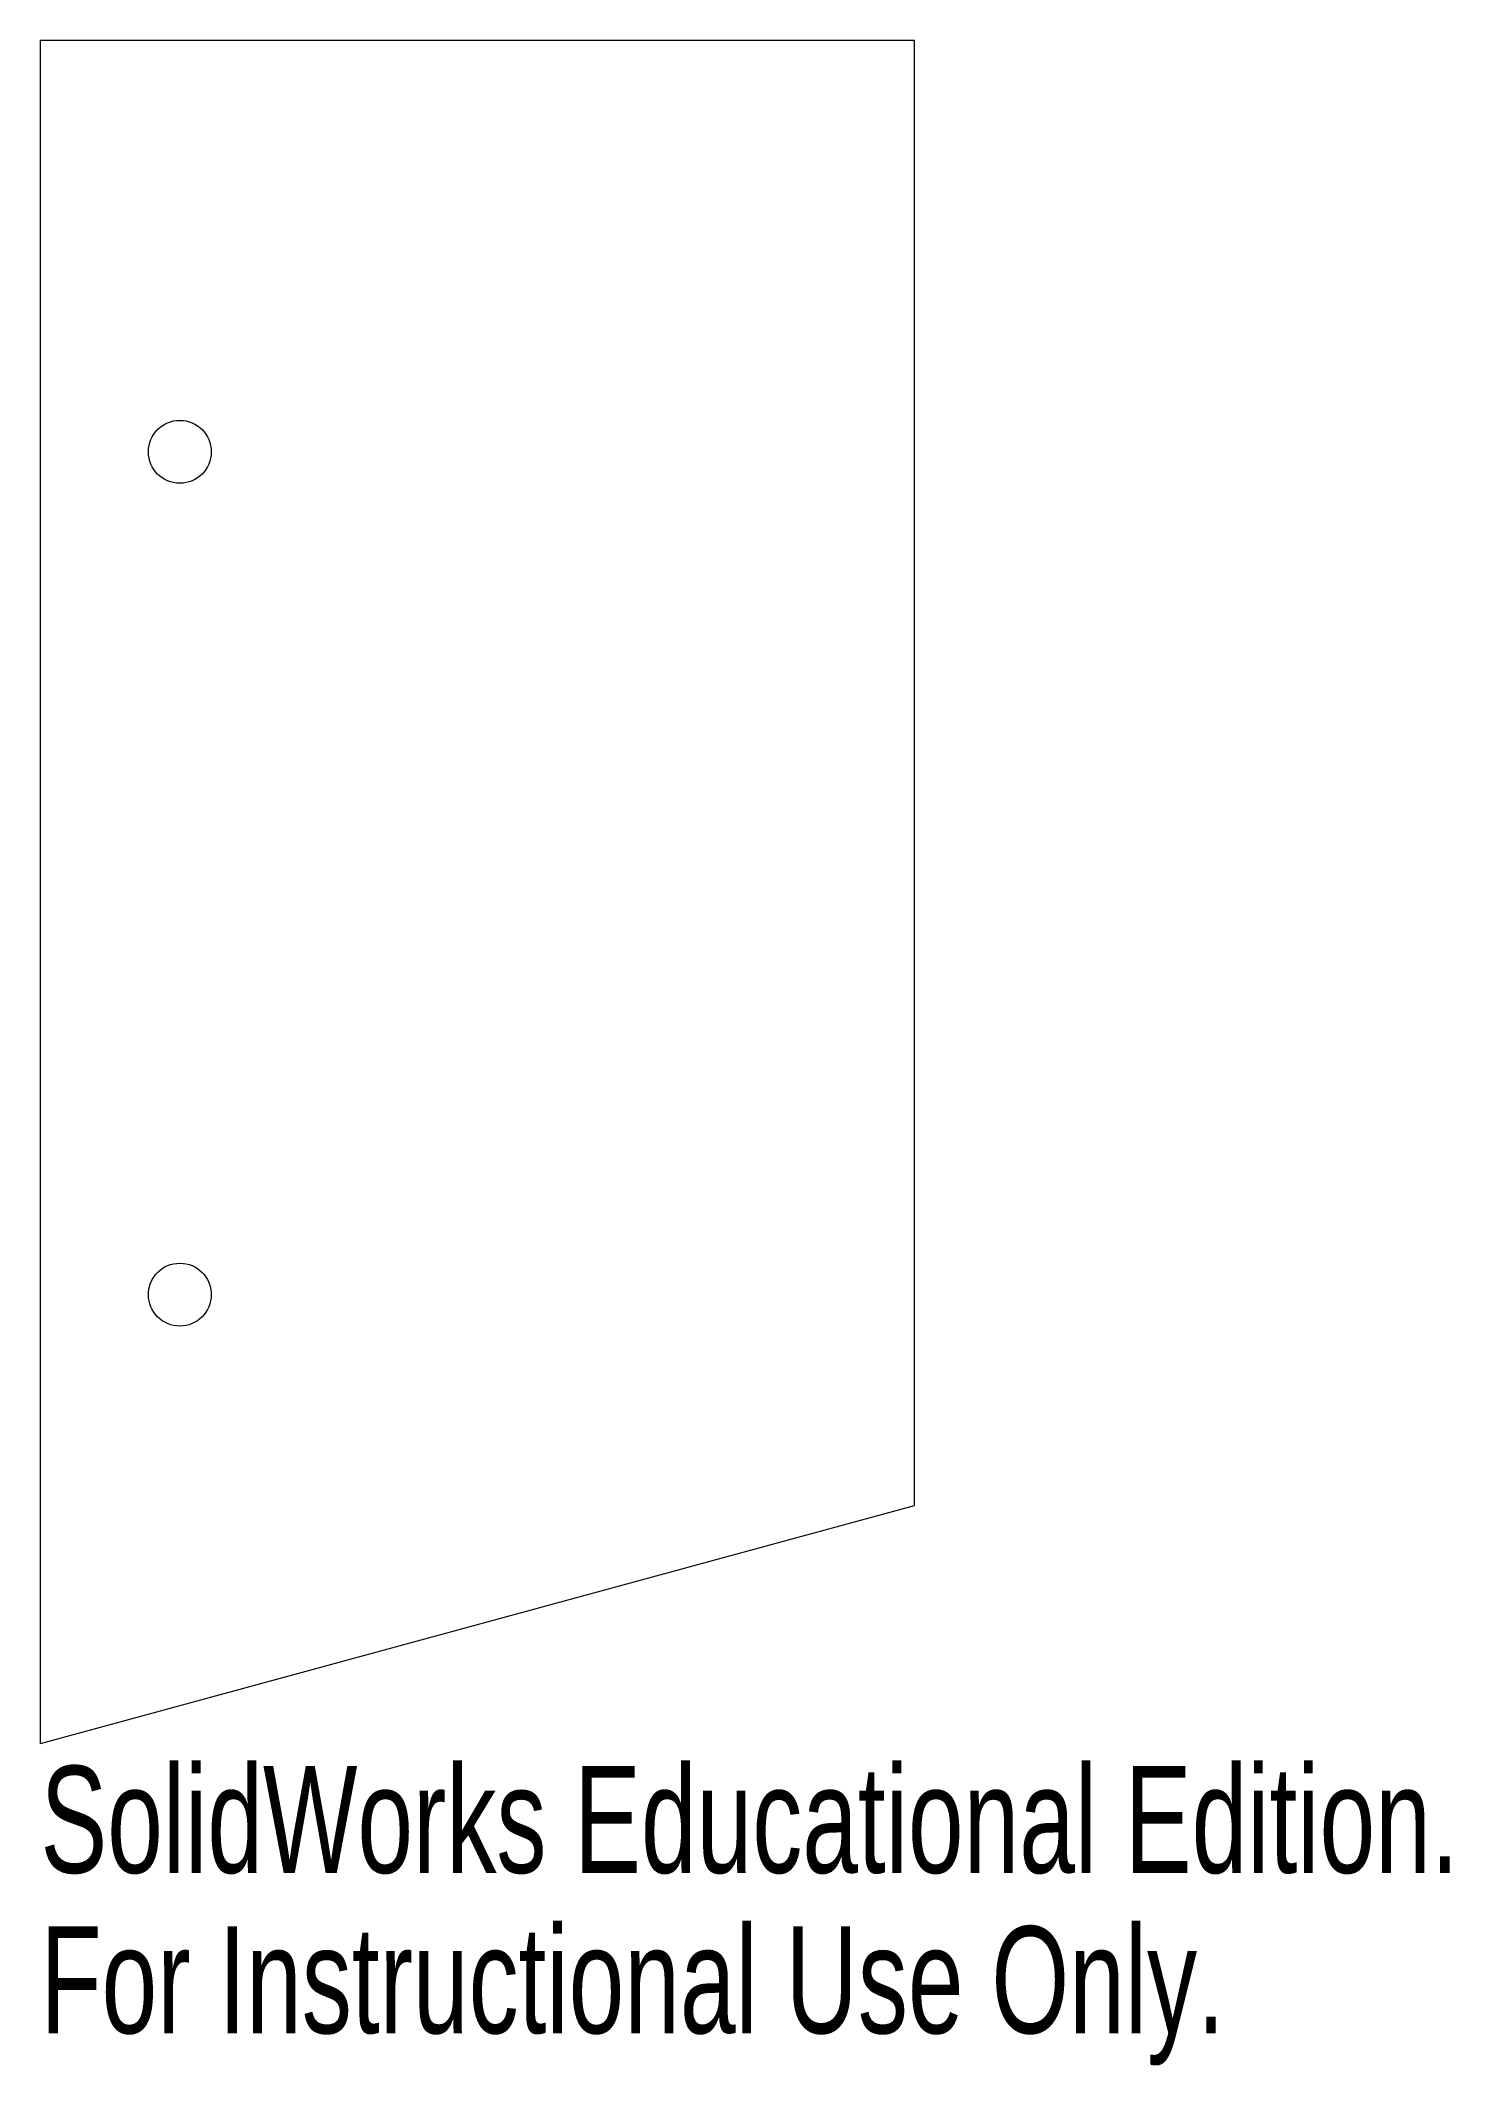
# Model space of a CAD drawing. Header units: inches. Extents: x 0 to 2.51, y -2.09 to 1.51.
import ezdxf

# ---------------------------------------------------------------- set-up
doc = ezdxf.new("R2010")
doc.units = ezdxf.units.IN
doc.header["$MEASUREMENT"] = 0
doc.styles.add('SLDTEXTSTYLE0', font='TXT', dxfattribs={"width": 0.7})

msp = doc.modelspace()

# ---------------------------------------------------------------- linework, layer by layer
at = {"color": 7, "linetype": 'Continuous', "lineweight": 15}
for p, q in [((-0.002, -1.5156), (-0.002, 1.515)), ((1.554, 1.515), (-0.002, 1.515)), ((1.554, -1.0921), (1.554, 1.515)), ((-0.002, -1.5156), (1.554, -1.0921))]:
    msp.add_line(p, q, dxfattribs=at)
for centre in [(0.2461, 0.783), (0.2461, -0.717)]:
    msp.add_circle(centre, 0.056, dxfattribs=at)

# ---------------------------------------------------------------- texts
at = {"color": 7, "linetype": 'Continuous', "char_height": 0.1903, "attachment_point": 1, "style": 'SLDTEXTSTYLE0'}
for s, insert in [('SolidWorks Educational Edition.', (-0.002, -1.5558)), ('For Instructional Use Only.', (-0.002, -1.8412))]:
    msp.add_mtext(s, dxfattribs=dict(at, insert=insert))

doc.saveas('drawing.dxf')
